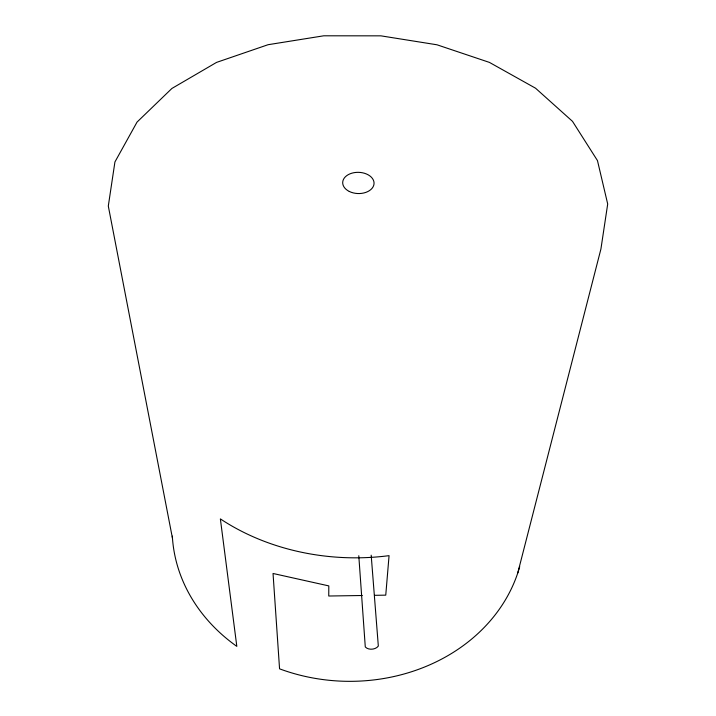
<?xml version="1.0" encoding="UTF-8"?>
<svg xmlns="http://www.w3.org/2000/svg" width="716" height="716" viewBox="0 0 716 716"><rect width="100%" height="100%" fill="white"/><g stroke="black" fill="none" stroke-linecap="round" stroke-linejoin="round"><path stroke-width="1.07" d="M517.731 573.086L600.921 249.007L607.696 204.006L597.466 160.59L572.505 121.353L535.541 88.202L489.44 62.408L437.011 44.795L380.921 35.845L323.757 35.8L268.088 44.705L216.545 62.399L171.894 88.462L137.042 122.087L114.927 161.95L108.304 206.047L172.475 538.316M362.278 595.506L328.751 596.016L328.805 585.903L273.038 573.48L279.562 668.833A176.217 151.094 1.6 0 0 519.718 566.607M374.575 595.318L385.754 595.148L389.065 555.652A206.647 162.165 1.7 0 1 220.367 518.894L236.826 646.378A176.217 151.094 1.6 0 1 172.332 536.114M371.183 555.177L378.325 646.065C375.64 649.779 368.382 650.388 365.285 646.942L358.788 555.741M349.283 191.449A15.698 10.615 1.7 0 0 373.985 184.2A15.698 10.615 1.7 0 0 351.833 173.191A15.698 10.615 1.7 0 0 349.283 191.449"/></g></svg>
